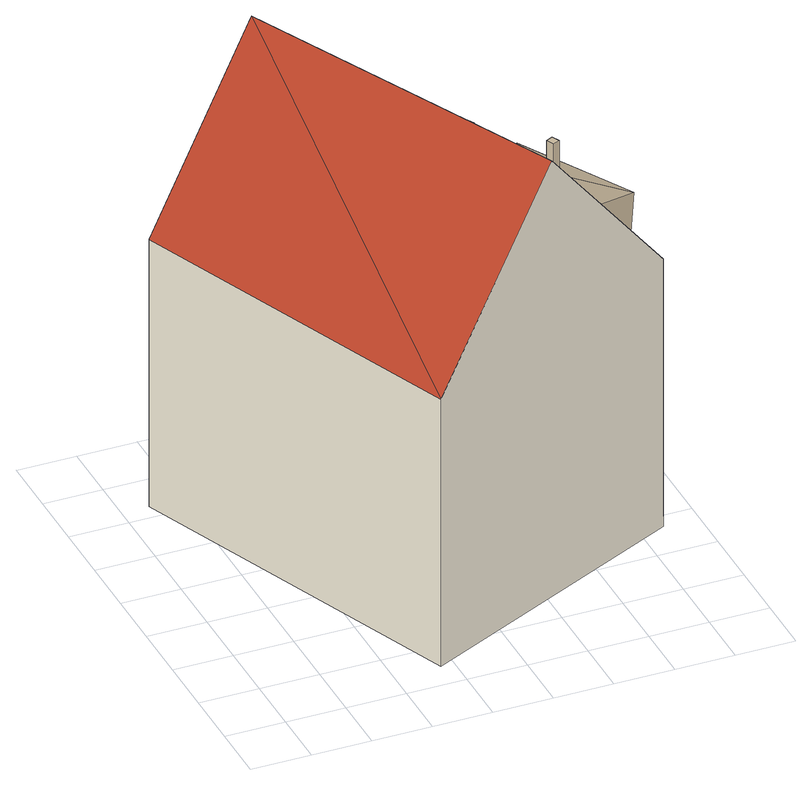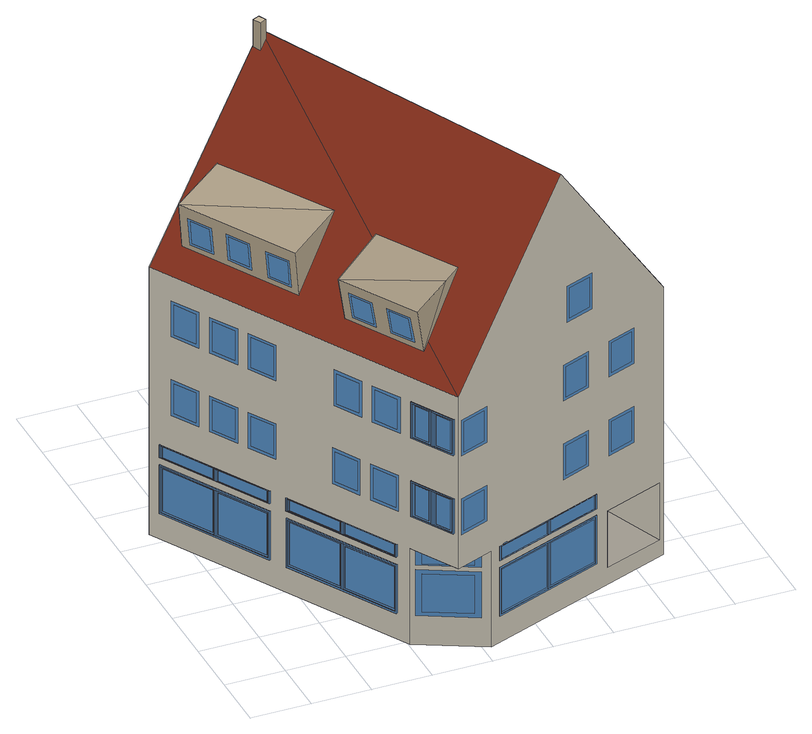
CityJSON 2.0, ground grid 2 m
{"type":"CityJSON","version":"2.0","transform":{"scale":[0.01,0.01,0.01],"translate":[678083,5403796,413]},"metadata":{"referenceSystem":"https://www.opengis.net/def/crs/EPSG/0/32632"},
"CityObjects":{
"building1":{"type":"Building","attributes":{"dataAvailable":"Sufficient","measuredHeight":16.33},"children":["building1-1","building1-2","building1-3"],"geometry":[{"type":"MultiSurface","lod":"3","boundaries":[[[0,1,2]],[[1,0,3]],[[4,2,5]],[[2,4,0]],[[6,7,8,1,3,9],[10,11,12,13],[14,15,16,17],[18,19,20,21],[22,23,24,25],[26,27,28,29],[30,31,32,33],[34,35,36,37],[38,39,40,41],[42,43,44,45],[46,47,48,49],[50,51,52,53],[54,55,56,57],[58,59,60,61],[62,63,64,65],[66,67,68,69],[70,71,72,73]],[[3,0,4,74,9]],[[74,4,5,75]],[[76,77,75,5,2,1,8],[78,79,80,81],[82,83,84,85],[86,87,88,89],[90,91,92,93],[94,95,96,97],[98,99,100,101],[102,103,104,105],[106,107,108,109],[110,111,112,113],[114,115,116,117]],[[78,118,119,79]],[[76,7,6,77],[120,121,122,123],[124,125,126,127]],[[80,128,129,81]],[[92,91,90,93],[130,131,132,133]],[[133,132,131,130]],[[103,102,105,104],[134,135,136,137]],[[137,136,135,134]],[[95,94,97,96],[138,139,140,141]],[[141,140,139,138]],[[142,143,144,145]],[[143,146,147,144]],[[148,149,150,151]],[[152,153,154,155]],[[66,69,156,157]],[[158,159,160,161,162,163,164,165]],[[166,167,163,162]],[[168,147,146,169]],[[158,170,171,161]],[[172,152,155,173]],[[174,175,176,177]],[[153,178,179,154]],[[174,180,181,175],[168,147,144,145]],[[182,183,151,150],[142,169,146,143]],[[184,166,162,161,158,165]],[[185,171,170,186]],[[178,153,152,172],[171,170,186,185]],[[186,170,158,159]],[[68,67,187,188]],[[178,172,173,179]],[[189,190,183,182]],[[147,144,145,168]],[[181,180,191,192]],[[149,189,182,150]],[[193,184,165,164]],[[190,193,167,148]],[[161,171,185,160]],[[185,186,159,160]],[[188,156,69,68]],[[188,187,157,156],[193,190,189,149,148,167,166,184]],[[148,151,183,190]],[[68,67,66,69],[177,176,154,179,173,155,192,191]],[[157,187,67,66]],[[145,168,169,142]],[[155,154,176,192]],[[175,181,192,176]],[[180,174,177,191]],[[193,164,163,167]],[[194,195,196,197]],[[195,198,199,196]],[[200,201,202,203]],[[204,205,206,207]],[[113,112,208,209]],[[210,211,212,213,214,215,216,217]],[[218,219,215,214]],[[220,199,198,221]],[[210,222,223,213]],[[224,204,207,225]],[[226,227,228,229]],[[205,230,231,206]],[[226,232,233,227],[220,199,196,197]],[[234,235,203,202],[194,221,198,195]],[[236,218,214,213,210,217]],[[237,223,222,238]],[[230,205,204,224],[223,222,238,237]],[[238,222,210,211]],[[111,110,239,240]],[[230,224,225,231]],[[241,242,235,234]],[[199,196,197,220]],[[233,232,243,244]],[[201,241,234,202]],[[245,236,217,216]],[[242,245,219,200]],[[213,223,237,212]],[[237,238,211,212]],[[240,208,112,111]],[[240,239,209,208],[245,242,241,201,200,219,218,236]],[[200,203,235,242]],[[111,110,113,112],[229,228,206,231,225,207,244,243]],[[209,239,110,113]],[[197,220,221,194]],[[207,206,228,244]],[[227,233,244,228]],[[232,226,229,243]],[[245,216,215,219]],[[123,122,121,120],[246,247,248,249]],[[249,248,247,246]],[[37,36,35,34],[250,251,252,253]],[[253,252,251,250]],[[254,255,256,257]],[[255,258,259,256]],[[260,261,262,263]],[[264,265,266,267]],[[72,71,268,269]],[[270,271,272,273,274,275,276,277]],[[278,279,275,274]],[[280,259,258,281]],[[270,282,283,273]],[[284,264,267,285]],[[286,287,288,289]],[[265,290,291,266]],[[286,292,293,287],[280,259,256,257]],[[294,295,263,262],[254,281,258,255]],[[296,278,274,273,270,277]],[[297,283,282,298]],[[290,265,264,284],[283,282,298,297]],[[298,282,270,271]],[[70,73,299,300]],[[290,284,285,291]],[[301,302,295,294]],[[259,256,257,280]],[[293,292,303,304]],[[261,301,294,262]],[[305,296,277,276]],[[302,305,279,260]],[[273,283,297,272]],[[297,298,271,272]],[[300,268,71,70]],[[300,299,269,268],[305,302,301,261,260,279,278,296]],[[260,263,295,302]],[[70,73,72,71],[289,288,266,291,285,267,304,303]],[[269,299,73,72]],[[257,280,281,254]],[[267,266,288,304]],[[287,293,304,288]],[[292,286,289,303]],[[305,276,275,279]],[[127,126,125,124],[306,307,308,309]],[[309,308,307,306]],[[310,311,312,313]],[[311,314,315,312]],[[316,317,318,319]],[[320,321,322,323]],[[116,115,324,325]],[[326,327,328,329,330,331,332,333]],[[334,335,331,330]],[[336,315,314,337]],[[326,338,339,329]],[[340,320,323,341]],[[342,343,344,345]],[[321,346,347,322]],[[342,348,349,343],[336,315,312,313]],[[350,351,319,318],[310,337,314,311]],[[352,334,330,329,326,333]],[[353,339,338,354]],[[346,321,320,340],[339,338,354,353]],[[354,338,326,327]],[[114,117,355,356]],[[346,340,341,347]],[[357,358,351,350]],[[315,312,313,336]],[[349,348,359,360]],[[317,357,350,318]],[[361,352,333,332]],[[358,361,335,316]],[[329,339,353,328]],[[353,354,327,328]],[[356,324,115,114]],[[356,355,325,324],[361,358,357,317,316,335,334,352]],[[316,319,351,358]],[[114,117,116,115],[345,344,322,347,341,323,360,359]],[[325,355,117,116]],[[313,336,337,310]],[[323,322,344,360]],[[343,349,360,344]],[[348,342,345,359]],[[361,332,331,335]],[[13,12,11,10],[362,363,364,365]],[[365,364,363,362]],[[18,21,20,19],[366,367,368,369]],[[369,368,367,366]],[[109,108,107,106],[370,371,372,373]],[[373,372,371,370]],[[374,375,376,377]],[[378,379,376,375]],[[380,381,382,383]],[[384,385,386,387]],[[378,388,389,379]],[[390,391,392,393],[378,381,380,394,395,375,374,388]],[[388,374,377,389]],[[381,378,375,395]],[[56,55,54,57],[396,386,385,397,398,384,387,399]],[[395,394,400,401]],[[402,403,386,396]],[[395,401,382,381]],[[54,57,393,392]],[[404,405,406,407]],[[408,409,397,385]],[[410,411,412,413]],[[414,409,408,415],[416,407,406,417]],[[392,391,55,54]],[[418,419,399,387]],[[390,393,57,56]],[[417,416,407,406]],[[403,418,387,386]],[[409,414,398,397]],[[56,55,391,390]],[[420,404,407,416]],[[383,382,401,400],[411,410,421,422]],[[414,415,384,398]],[[389,377,376,379],[423,420,404,405]],[[403,402,419,418],[424,425,412,413]],[[405,423,417,406]],[[423,420,416,417]],[[394,380,383,400]],[[424,425,412,413]],[[421,410,413,424]],[[419,402,396,399]],[[415,408,385,384]],[[40,39,38,41],[426,427,428,429]],[[429,428,427,426]],[[430,431,432,433]],[[434,435,436,437],[438,439,440,441]],[[442,443,435,434],[433,432,431,430]],[[441,440,439,438]],[[14,17,16,15],[444,445,446,447]],[[447,446,445,444]],[[448,449,450,451]],[[452,453,450,449]],[[454,455,456,457]],[[458,459,460,461]],[[452,462,463,453]],[[464,465,466,467],[452,455,454,468,469,449,448,462]],[[462,448,451,463]],[[455,452,449,469]],[[50,53,52,51],[470,460,459,471,472,458,461,473]],[[469,468,474,475]],[[476,477,460,470]],[[469,475,456,455]],[[52,51,467,466]],[[478,479,480,481]],[[482,483,471,459]],[[484,485,486,487]],[[488,483,482,489],[490,481,480,491]],[[466,465,53,52]],[[492,493,473,461]],[[464,467,51,50]],[[491,490,481,480]],[[477,492,461,460]],[[483,488,472,471]],[[50,53,465,464]],[[494,478,481,490]],[[457,456,475,474],[485,484,495,496]],[[488,489,458,472]],[[463,451,450,453],[497,494,478,479]],[[477,476,493,492],[498,499,486,487]],[[479,497,491,480]],[[497,494,490,491]],[[468,454,457,474]],[[498,499,486,487]],[[495,484,487,498]],[[493,476,470,473]],[[489,482,459,458]],[[82,85,84,83],[500,501,502,503]],[[503,502,501,500]],[[88,87,86,89],[504,505,506,507]],[[507,506,505,504]],[[99,98,101,100],[508,509,510,511]],[[511,510,509,508]],[[512,513,514,515],[516,517,518,519]],[[519,518,517,516]],[[520,521,522,523],[524,525,526,527]],[[527,526,525,524]],[[528,529,530,531],[532,533,534,535]],[[535,534,533,532]],[[24,23,22,25],[536,537,538,539]],[[539,538,537,536]],[[28,27,26,29],[540,541,542,543]],[[543,542,541,540]],[[32,31,30,33],[544,545,546,547]],[[547,546,545,544]],[[46,49,48,47],[548,549,550,551]],[[551,550,549,548]],[[45,44,43,42],[552,553,554,555]],[[555,554,553,552]],[[556,557,558,559]],[[560,561,562,563],[559,558,557,556]],[[564,565,566,567],[568,569,570,571]],[[571,570,569,568]],[[572,573,574,575]],[[573,576,577,574]],[[578,579,580,581]],[[582,583,584,585]],[[64,63,586,587]],[[588,589,590,591,592,593,594,595]],[[596,597,593,592]],[[598,577,576,599]],[[588,600,601,591]],[[602,582,585,603]],[[604,605,606,607]],[[583,608,609,584]],[[604,610,611,605],[598,577,574,575]],[[612,613,581,580],[572,599,576,573]],[[614,596,592,591,588,595]],[[615,601,600,616]],[[608,583,582,602],[601,600,616,615]],[[616,600,588,589]],[[62,65,617,618]],[[608,602,603,609]],[[619,620,613,612]],[[577,574,575,598]],[[611,610,621,622]],[[579,619,612,580]],[[623,614,595,594]],[[620,623,597,578]],[[591,601,615,590]],[[615,616,589,590]],[[618,586,63,62]],[[618,617,587,586],[623,620,619,579,578,597,596,614]],[[578,581,613,620]],[[62,65,64,63],[607,606,584,609,603,585,622,621]],[[587,617,65,64]],[[575,598,599,572]],[[585,584,606,622]],[[605,611,622,606]],[[610,604,607,621]],[[623,594,593,597]],[[624,625,626,627]],[[625,628,629,626]],[[630,631,632,633]],[[634,635,636,637]],[[638,639,640,641]],[[642,643,644,645,646,647,648,649]],[[650,651,647,646]],[[652,629,628,653]],[[642,654,655,645]],[[656,634,637,657]],[[658,659,660,661]],[[635,662,663,636]],[[658,664,665,659],[652,629,626,627]],[[666,667,633,632],[624,653,628,625]],[[668,650,646,645,642,649]],[[669,655,654,670]],[[662,635,634,656],[655,654,670,669]],[[670,654,642,643]],[[671,672,673,674]],[[662,656,657,663]],[[675,676,667,666]],[[629,626,627,652]],[[665,664,677,678]],[[631,675,666,632]],[[679,668,649,648]],[[676,679,651,630]],[[645,655,669,644]],[[669,670,643,644]],[[674,640,639,671]],[[674,673,641,640],[679,676,675,631,630,651,650,668]],[[630,633,667,676]],[[671,672,638,639],[661,660,636,663,657,637,678,677]],[[641,673,672,638]],[[627,652,653,624]],[[637,636,660,678]],[[659,665,678,660]],[[664,658,661,677]],[[679,648,647,651]],[[77,6,9,74,75]],[[129,128,119,118],[437,436,443,442]],[[79,119,128,80]],[[76,8,7]],[[81,129,118,78]]],"semantics":{"surfaces":[{"type":"RoofSurface","klumMaterialClass":"Ceramic","klumMaterialIndex":"D105","materialUncertainty":0.3},{"type":"WallSurface"},{"type":"Window"},{"type":"Door"},{"type":"GroundSurface"},{"type":"ClosureSurface"},{"type":"OuterCeilingSurface"},{"type":"OuterFloorSurface"}],"values":[0,0,0,0,1,1,1,1,1,1,1,2,2,2,2,2,2,2,2,2,2,2,2,2,2,2,2,2,2,2,2,2,2,2,2,2,2,2,2,2,2,2,2,2,2,2,2,2,2,2,2,2,2,2,2,2,2,2,2,2,2,2,2,2,2,2,2,2,2,2,2,2,2,2,2,2,2,2,2,2,2,2,2,2,2,2,2,2,2,2,2,2,2,2,2,2,2,2,2,2,2,2,2,2,2,2,2,2,2,2,2,2,2,2,2,2,2,2,2,2,2,2,2,2,2,2,2,2,2,2,2,2,2,2,2,2,2,2,2,2,2,2,2,2,2,2,2,2,2,2,2,2,2,2,2,2,2,2,2,2,2,2,2,2,2,2,2,2,2,2,2,2,2,2,2,2,2,2,2,2,2,2,2,2,2,2,2,2,2,2,2,2,2,2,2,2,2,2,2,2,2,2,2,2,2,2,2,2,2,2,2,2,2,2,2,2,2,2,2,3,3,3,3,2,2,2,2,2,2,2,2,2,2,2,2,2,2,2,2,2,2,2,2,2,2,2,2,2,2,2,2,2,2,2,2,2,2,2,2,2,2,2,2,2,2,2,2,2,2,2,2,2,2,2,2,2,2,2,2,2,2,2,2,2,2,2,2,2,2,2,2,2,2,2,2,2,2,2,2,2,2,2,2,2,2,2,2,2,2,2,2,2,2,2,2,2,2,2,2,2,2,2,2,2,2,2,2,2,2,2,2,2,2,2,2,2,2,2,2,2,2,2,2,2,2,2,2,2,2,2,2,2,2,2,2,2,2,2,2,2,2,2,2,4,5,6,6,7]}}]},
"building1-1":{"type":"BuildingInstallation","attributes":{"materialUncertainty":1},"parents":["building1"],"geometry":[{"type":"MultiSurface","lod":"3","boundaries":[[[680,681,682,683]],[[684,685,686,687]],[[685,681,680,686]],[[684,682,681,685]],[[682,684,687,683]],[[683,687,686,680]]]}]},
"building1-2":{"type":"BuildingInstallation","parents":["building1"],"geometry":[{"type":"MultiSurface","lod":"3","boundaries":[[[688,689,690]],[[691,692,688]],[[689,693,690]],[[690,691,688]],[[694,693,689,688,692],[523,522,521,520],[514,513,512,515],[530,529,528,531]]]}]},
"building1-3":{"type":"BuildingInstallation","parents":["building1"],"geometry":[{"type":"MultiSurface","lod":"3","boundaries":[[[695,696,697]],[[698,699,696]],[[698,695,697,700],[567,566,565,564],[562,561,560,563]],[[701,700,697]],[[696,695,698]],[[696,699,701,697]]]}]}
},
"vertices":[
[1018,320,1666],[903,1576,1057],[497,1418,1666],[1481,543,1057],[555,96,1057],[91,1259,1057],[994,1414,88],[994,1414,436],[903,1576,436],[1481,543,88],[1440,615,838],[1440,615,968],[1388,709,968],[1388,709,838],[1315,839,838],[1368,745,838],[1368,745,968],[1315,839,968],[1244,967,838],[1296,873,838],[1296,873,968],[1244,967,968],[1440,615,682],[1388,709,682],[1388,709,553],[1440,615,553],[1368,745,682],[1315,839,682],[1315,839,553],[1368,745,553],[1296,873,682],[1244,967,682],[1244,967,553],[1296,873,553],[1136,1159,837],[1136,1159,967],[1084,1253,967],[1084,1253,837],[1065,1287,967],[1012,1381,967],[1012,1381,837],[1065,1287,837],[1139,1154,552],[1139,1154,682],[1087,1247,682],[1087,1247,552],[1015,1375,552],[1068,1282,552],[1068,1282,682],[1015,1375,682],[993,1415,680],[913,1559,680],[913,1559,552],[993,1415,552],[913,1559,837],[993,1415,837],[993,1415,967],[913,1559,967],[1226,998,428],[1020,1367,428],[1020,1367,382],[1226,998,382],[1225,1000,355],[1019,1369,355],[1019,1369,178],[1225,1000,178],[1256,945,178],[1462,575,178],[1462,575,355],[1256,945,355],[1462,575,427],[1256,945,427],[1256,945,382],[1462,575,382],[555,96,88],[91,1259,88],[773,1525,436],[773,1525,88],[313,1346,149],[313,1346,355],[107,1266,355],[107,1266,149],[792,1533,839],[892,1572,839],[892,1572,969],[792,1533,969],[892,1572,683],[792,1533,683],[792,1533,554],[892,1572,554],[488,1414,969],[388,1375,969],[388,1375,839],[488,1414,839],[208,1305,967],[208,1305,838],[307,1344,838],[307,1344,967],[388,1375,683],[388,1375,554],[488,1414,554],[488,1414,683],[208,1305,682],[208,1305,552],[307,1344,552],[307,1344,682],[474,1409,1118],[474,1409,1248],[374,1370,1248],[374,1370,1118],[739,1512,383],[739,1512,435],[354,1362,435],[354,1362,383],[739,1512,359],[354,1362,359],[354,1362,182],[739,1512,182],[444,1008,149],[444,1008,355],[979,1421,193],[979,1421,359],[801,1512,359],[801,1512,193],[979,1421,376],[979,1421,430],[801,1512,430],[801,1512,376],[239,928,355],[239,928,149],[398,1379,850],[478,1410,850],[478,1410,958],[398,1379,958],[218,1309,563],[297,1340,563],[297,1340,671],[218,1309,671],[218,1309,849],[297,1340,849],[297,1340,956],[218,1309,956],[1255,931,191],[1255,931,342],[1259,933,342],[1259,933,191],[1347,767,342],[1351,770,342],[1348,760,184],[1250,935,184],[1252,936,184],[1350,761,184],[1358,758,349],[1358,758,184],[1360,759,184],[1360,759,349],[1247,940,355],[1247,940,178],[1452,579,342],[1356,750,342],[1356,750,191],[1452,579,191],[1452,579,184],[1353,755,184],[1353,755,349],[1452,579,349],[1449,578,184],[1351,754,184],[1351,770,191],[1347,767,191],[1455,583,342],[1455,583,191],[1458,579,349],[1460,580,349],[1257,938,184],[1354,764,184],[1357,765,184],[1259,939,184],[1458,579,184],[1460,580,184],[1257,938,349],[1354,764,349],[1252,936,349],[1350,761,349],[1449,578,349],[1360,753,191],[1360,753,342],[1454,571,178],[1454,571,355],[1250,935,349],[1348,760,349],[1259,939,349],[1357,765,349],[1351,754,349],[368,1359,387],[368,1359,431],[366,1364,431],[366,1364,387],[538,1426,431],[536,1430,431],[546,1426,385],[363,1355,385],[362,1357,385],[545,1428,385],[549,1435,433],[549,1435,385],[548,1438,385],[548,1438,433],[358,1353,435],[358,1353,383],[733,1502,431],[556,1433,431],[556,1433,387],[733,1502,387],[733,1502,385],[551,1430,385],[551,1430,433],[733,1502,433],[734,1499,385],[551,1428,385],[536,1430,387],[538,1426,387],[730,1506,431],[730,1506,387],[735,1508,433],[734,1510,433],[361,1362,385],[542,1433,385],[542,1435,385],[360,1364,385],[735,1508,385],[734,1510,385],[361,1362,433],[542,1433,433],[362,1357,433],[545,1428,433],[734,1499,433],[554,1437,387],[554,1437,431],[742,1503,383],[742,1503,435],[363,1355,433],[546,1426,433],[360,1364,433],[542,1435,433],[551,1428,433],[819,1502,207],[961,1430,207],[961,1430,345],[819,1502,345],[1089,1243,848],[1131,1169,848],[1131,1169,956],[1089,1243,956],[1255,931,385],[1255,931,424],[1259,933,424],[1259,933,385],[1347,767,424],[1351,770,424],[1348,760,383],[1250,935,383],[1252,936,383],[1350,761,383],[1358,758,426],[1358,758,383],[1360,759,383],[1360,759,426],[1247,940,427],[1247,940,382],[1452,579,424],[1356,750,424],[1356,750,385],[1452,579,385],[1452,579,383],[1353,755,383],[1353,755,426],[1452,579,426],[1449,578,383],[1351,754,383],[1351,770,385],[1347,767,385],[1455,583,424],[1455,583,385],[1458,579,426],[1460,580,426],[1257,938,383],[1354,764,383],[1357,765,383],[1259,939,383],[1458,579,383],[1460,580,383],[1257,938,426],[1354,764,426],[1252,936,426],[1350,761,426],[1449,578,426],[1360,753,385],[1360,753,424],[1454,571,382],[1454,571,427],[1250,935,426],[1348,760,426],[1259,939,426],[1357,765,426],[1351,754,426],[819,1502,381],[961,1430,381],[961,1430,426],[819,1502,426],[368,1359,195],[368,1359,346],[366,1364,346],[366,1364,195],[538,1426,346],[536,1430,346],[546,1426,188],[363,1355,188],[362,1357,188],[545,1428,188],[549,1435,354],[549,1435,188],[548,1438,188],[548,1438,354],[358,1353,359],[358,1353,182],[733,1502,346],[556,1433,346],[556,1433,195],[733,1502,195],[733,1502,188],[551,1430,188],[551,1430,354],[733,1502,354],[734,1499,188],[551,1428,188],[536,1430,195],[538,1426,195],[730,1506,346],[730,1506,195],[735,1508,354],[734,1510,354],[361,1362,188],[542,1433,188],[542,1435,188],[360,1364,188],[735,1508,188],[734,1510,188],[361,1362,354],[542,1433,354],[362,1357,354],[545,1428,354],[734,1499,354],[554,1437,195],[554,1437,346],[742,1503,182],[742,1503,359],[363,1355,354],[546,1426,354],[360,1364,354],[542,1435,354],[551,1428,354],[1393,699,849],[1435,625,849],[1435,625,957],[1393,699,957],[1249,957,849],[1291,883,849],[1291,883,957],[1249,957,957],[384,1374,1129],[464,1405,1129],[464,1405,1237],[384,1374,1237],[981,1416,841],[946,1478,841],[949,1479,841],[983,1417,841],[946,1478,963],[949,1479,963],[907,1548,963],[942,1486,963],[944,1487,963],[909,1550,963],[955,1483,963],[955,1483,841],[951,1491,841],[951,1491,963],[981,1416,963],[983,1417,963],[984,1410,967],[984,1410,837],[904,1554,837],[904,1554,967],[907,1548,841],[942,1486,841],[916,1553,841],[990,1421,841],[990,1421,963],[916,1553,963],[909,1550,841],[944,1487,841],[914,1552,841],[948,1490,841],[979,1425,957],[953,1471,957],[957,1474,957],[983,1428,957],[953,1482,841],[988,1420,841],[940,1495,847],[914,1542,847],[918,1544,847],[944,1498,847],[988,1420,963],[953,1482,963],[983,1428,847],[957,1474,847],[948,1490,963],[914,1552,963],[979,1425,847],[940,1495,957],[914,1542,957],[953,1471,847],[944,1498,957],[918,1544,957],[1018,1371,848],[1059,1297,848],[1059,1297,956],[1018,1371,956],[302,953,333],[345,969,333],[345,969,177],[302,953,177],[351,971,161],[351,971,349],[405,992,349],[405,992,161],[356,974,177],[399,990,177],[399,990,333],[356,974,333],[297,950,161],[297,950,349],[1321,829,849],[1362,754,849],[1362,754,957],[1321,829,957],[981,1416,556],[946,1478,556],[949,1479,556],[983,1417,556],[946,1478,676],[949,1479,676],[907,1548,676],[942,1486,676],[944,1487,676],[909,1550,676],[955,1483,676],[955,1483,556],[951,1491,556],[951,1491,676],[981,1416,676],[983,1417,676],[984,1410,680],[984,1410,552],[904,1554,552],[904,1554,680],[907,1548,556],[942,1486,556],[916,1553,556],[990,1421,556],[990,1421,676],[916,1553,676],[909,1550,556],[944,1487,556],[914,1552,556],[948,1490,556],[979,1425,671],[953,1471,671],[957,1474,671],[983,1428,671],[953,1482,556],[988,1420,556],[940,1495,562],[914,1542,562],[918,1544,562],[944,1498,562],[988,1420,676],[953,1482,676],[983,1428,562],[957,1474,562],[948,1490,676],[914,1552,676],[979,1425,562],[940,1495,671],[914,1542,671],[953,1471,562],[944,1498,671],[918,1544,671],[802,1537,850],[882,1568,850],[882,1568,958],[802,1537,958],[802,1537,565],[882,1568,565],[882,1568,672],[802,1537,672],[398,1379,565],[478,1410,565],[478,1410,672],[398,1379,672],[1330,688,1151],[1340,693,1252],[1385,613,1251],[1375,608,1150],[1335,681,1159],[1371,617,1159],[1379,621,1243],[1344,685,1244],[1259,816,1153],[1269,821,1254],[1313,741,1254],[1304,736,1153],[1264,809,1162],[1300,745,1161],[1308,749,1246],[1272,813,1246],[1185,948,1151],[1195,953,1252],[1239,873,1251],[1229,868,1150],[1190,941,1159],[1226,877,1159],[1234,881,1243],[1198,945,1244],[1393,699,564],[1435,625,564],[1435,625,672],[1393,699,672],[1321,829,564],[1362,754,564],[1362,754,672],[1321,829,672],[1249,957,564],[1291,883,564],[1291,883,672],[1249,957,672],[1020,1366,563],[1062,1291,563],[1062,1291,671],[1020,1366,671],[1092,1238,563],[1134,1163,563],[1134,1163,671],[1092,1238,671],[1052,1241,1233],[1087,1177,1232],[1072,1170,1150],[1036,1233,1150],[1030,1241,1142],[1049,1250,1242],[1093,1170,1241],[1075,1161,1141],[959,1369,1146],[978,1378,1245],[1022,1298,1244],[1004,1289,1144],[965,1362,1154],[1001,1297,1153],[1016,1305,1236],[981,1369,1237],[1018,1355,191],[1018,1355,342],[1022,1358,342],[1022,1358,191],[1110,1191,342],[1114,1194,342],[1111,1184,184],[1013,1359,184],[1015,1360,184],[1113,1185,184],[1121,1182,349],[1121,1182,184],[1123,1183,184],[1123,1183,349],[1010,1364,355],[1010,1364,178],[1215,1004,342],[1119,1174,342],[1119,1174,191],[1215,1004,191],[1215,1004,184],[1116,1179,184],[1116,1179,349],[1215,1004,349],[1212,1002,184],[1114,1178,184],[1114,1194,191],[1110,1191,191],[1218,1007,342],[1218,1007,191],[1220,1003,349],[1223,1004,349],[1020,1362,184],[1117,1188,184],[1119,1189,184],[1022,1363,184],[1220,1003,184],[1223,1004,184],[1020,1362,349],[1117,1188,349],[1015,1360,349],[1113,1185,349],[1212,1002,349],[1123,1177,191],[1123,1177,342],[1217,995,178],[1217,995,355],[1013,1359,349],[1111,1184,349],[1022,1363,349],[1119,1189,349],[1114,1178,349],[1018,1355,386],[1018,1355,424],[1022,1358,424],[1022,1358,386],[1110,1191,424],[1114,1194,424],[1111,1184,384],[1013,1359,384],[1015,1360,384],[1113,1185,384],[1121,1182,426],[1121,1182,384],[1123,1183,384],[1123,1183,426],[1019,1369,382],[1019,1369,427],[1010,1364,427],[1010,1364,382],[1215,1004,424],[1119,1174,424],[1119,1174,386],[1215,1004,386],[1215,1004,384],[1116,1179,384],[1116,1179,426],[1215,1004,426],[1212,1002,384],[1114,1178,384],[1114,1194,386],[1110,1191,386],[1218,1007,424],[1218,1007,386],[1220,1003,426],[1223,1004,426],[1020,1362,384],[1117,1188,384],[1119,1189,384],[1022,1363,384],[1220,1003,384],[1223,1004,384],[1020,1362,426],[1117,1188,426],[1015,1360,426],[1113,1185,426],[1212,1002,426],[1123,1177,386],[1123,1177,424],[1225,1000,427],[1225,1000,382],[1217,995,382],[1217,995,427],[1013,1359,426],[1111,1184,426],[1022,1363,426],[1119,1189,426],[1114,1178,426],
[1050,338,1721],[1050,338,1621],[1038,365,1621],[1038,365,1721],[1014,354,1651],[1027,328,1651],[1027,328,1721],[1014,354,1721],
[1404,588,1292],[1185,979,1292],[1016,884,1347],[1234,493,1341],[1389,579,1131],[1171,971,1137],[1170,970,1131],
[968,1410,1282],[850,1354,1333],[1116,1146,1281],[940,1395,1124],[799,1328,1353],[1087,1131,1122],[951,1053,1347]
]}
